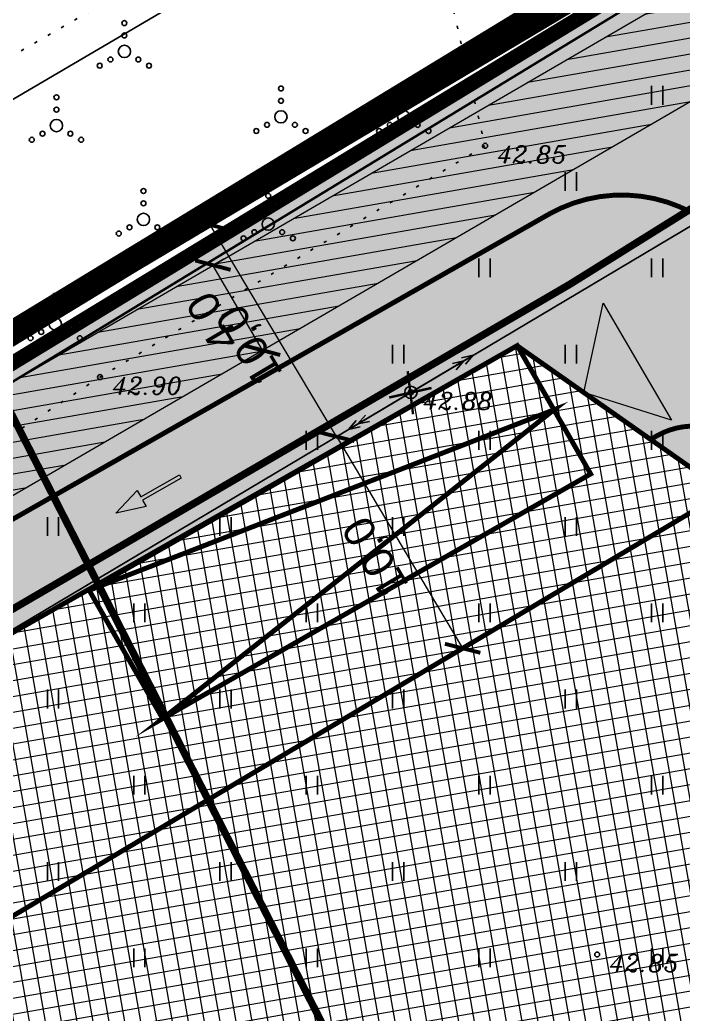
# Model space of a CAD drawing. Header units: metres. Extents: x 751 to 535790, y 161 to 6579518.
# Drawn here: x 535204.66 to 535231.56, y 6578699.21 to 6578739.56 of the extents above; entities that cross this region are included whole.
import ezdxf
from ezdxf.enums import TextEntityAlignment as Align

# ---------------------------------------------------------------- set-up
doc = ezdxf.new("R2010")
doc.units = ezdxf.units.M
for name, pattern in [('13132-geo$0$KATASTRIPIIR', [0.02, 0.01, 0.01]), ('13132-geo$0$KOLVIK', [1.25, 0.25, -1]), ('CENTER', [50.800000000000004, 31.75, -6.35, 6.35, -6.35]), ('CENTERX2', [4, 2.5, -0.5, 0.5, -0.5]), ('HIDDEN', [0.375, 0.25, -0.125])]:
    doc.linetypes.add(name, pattern=pattern)
doc.layers.get('0').update_dxf_attribs({"lineweight": 9})
doc.layers.get('Defpoints').update_dxf_attribs({"lineweight": 9})
for name, color, linetype, lineweight in [('-GEODEESIA', 7, 'Continuous', 9), ('DP_DIM', 7, 'Continuous', 9), ('DP_EH-plan_maapealne_hoonestusala_hatch', 169, 'Continuous', 18), ('DP_EH-plan_maapealne_hoonestusala_joon', 7, 'CENTER', 9), ('DP_KR-olemasolev', 36, 'Continuous', 9), ('DP_KR-olemasolev-ABIJOON', 36, 'Continuous', 9), ('DP_KR-planeeritav', 1, 'Continuous', 9), ('DP_KV-raudtee', 44, 'CENTERX2', 9), ('DP_MUU-juurdepääsud', 7, 'Continuous', 9), ('DP_MUU-likvideeritav_objekt', 1, 'Continuous', 9), ('DP_SERV-tehnovõrgud', 6, 'Continuous', 13), ('DP_T-autoliiklus-planeeritav', 254, 'Continuous', 9), ('DP_T-piirdeaed', 5, 'Continuous', 20), ('DP_T-servajoon', 250, 'Continuous', 9), ('K-T_liikluskorraldus', 7, 'Continuous', 9)]:
    doc.layers.add(name, color=color, linetype=linetype, lineweight=lineweight)
for name, color, linetype in [('13132-geo$0$HALJASTUS', 7, 'Continuous'), ('13132-geo$0$korgus', 7, 'Continuous'), ('13132-geo$0$KPOHULIIN', 7, 'Continuous'), ('13132-geo$0$PIIR', 7, 'Continuous'), ('13132-geo$0$POST', 7, 'Continuous'), ('13132-geo$0$SITRASS', 7, 'Continuous')]:
    doc.layers.add(name, color=color, linetype=linetype)
for name, color, linetype, lineweight, true_color in [('DP_KV-110kV_õhuliin', 7, 'CENTER', 9, 0x852100), ('DP_KV-T-kaitsevöönd', 7, 'CENTERX2', 9, 0x4d5866), ('DP_MA-muru', 7, 'Continuous', 9, 0xe4ff99), ('DP_PL-ala_piir', 7, 'CENTER', 9, 0x4d9984), ('DP_T-kergliiklus_planeeritav', 7, 'Continuous', 9, 0xffffcc)]:
    doc.layers.add(name, color=color, linetype=linetype, lineweight=lineweight, true_color=true_color)
doc.styles.add('13132-geo$0$italic', font='italic.shx')
doc.styles.add('Swis Lt BT', font='swissl.ttf')
doc.linetypes.add('13132-geo$0$EP_OHL', pattern='A,10,[138,mkm.shx,S=1,R=0,X=0,Y=0],1,[138,mkm.shx,S=1,R=0,X=0,Y=0],4,[138,mkm.shx,S=1,R=180,X=0,Y=0],1,[138,mkm.shx,S=1,R=180,X=0,Y=0],15', length=31)
doc.linetypes.add('13132-geo$0$SI_KBL', pattern='A,8,-2,4,[132,mkm.shx,S=0.5,R=0,X=0,Y=0],4,-2', length=20)
doc.linetypes.add('FENCELINE2', pattern='A,0.25,-0.1,[132,ltypeshp.shx,S=0.1,R=0,X=-0.1,Y=0],-0.1,1', length=1.45)
doc.dimstyles.new('DP_M500', dxfattribs={"dimtxt": 1.25, "dimasz": 1.05, "dimexe": 0.5, "dimexo": 0, "dimgap": 0.3, "dimtad": 1, "dimdec": 1, "dimzin": 0, "dimtxsty": 'Swis Lt BT', "dimblk": 'ARCHTICK', "dimcen": 0.09, "dimclrd": 256, "dimclre": 256, "dimclrt": 256, "dimadec": 4, "dimazin": 0, "dimtfac": 1, "dimtdec": 1, "dimtmove": 0, "dimatfit": 2, "dimfxl": 0, "dimtolj": 1, "dimtzin": 0, "dimlwd": -1, "dimlwe": -1, "dimarcsym": 0})

# ---------------------------------------------------------------- blocks, each defined once
blk = doc.blocks.new('13132-geo$0$BEPOST')
at = {"color": 0, "linetype": 'Continuous'}
for radius in [0.5, 0.04670209560345029]:
    blk.add_circle((0, 0), radius, dxfattribs=at)
blk = doc.blocks.new('13132-geo$0$VQSA')
at = {"color": 0, "linetype": 'Continuous'}
for centre, radius in [((0, 2.300000000000004), 0.2), ((0, 1.299999999999997), 0.2), ((0, 0), 0.5), ((-1.13000000000001, -0.6499999999999986), 0.2), ((1.129999999999995, -0.6499999999999986), 0.2), ((-2, -1.149999999999999), 0.2), ((2, -1.149999999999999), 0.2)]:
    blk.add_circle(centre, radius, dxfattribs=at)
blk = doc.blocks.new('13132-geo$0$HEIN')
at = {"color": 0, "linetype": 'Continuous'}
for p, q in [((-0.4550559781346237, 0.7611157096907846), (-0.4550559781346237, -0.7611157096907846)), ((0.4550559781346237, 0.7611157096907846), (0.4550559781346237, -0.7611157096907846))]:
    blk.add_line(p, q, dxfattribs=at)
blk = doc.blocks.new('13132-geo$0$EPSUUN')
at = {"color": 0, "linetype": 'Continuous'}
for p, q in [((0.5, 0), (5.875753362279283, 0)), ((5, 0), (4.09659356730981, -0.2969600742915759)), ((5, 0), (4.097727943351401, 0.3003890879335813)), ((5.875753362279283, 0), (4.972346929589094, -0.2969600742915759)), ((5.875753362279283, 0), (4.973481305630685, 0.3003890879335813))]:
    blk.add_line(p, q, dxfattribs=at)
blk = doc.blocks.new('13132-geo')
at = {"layer": '13132-geo$0$HALJASTUS', "linetype": '13132-geo$0$KOLVIK', "ltscale": 0.5, "flags": 128}
blk.add_lwpolyline([(535219.771, 6578746.982), (535221.6578855669, 6578742.431340944), (535223.525, 6578734.454), (535207.909, 6578725.065), (535185.897, 6578710.647), (535179.274, 6578705.383), (535160.331, 6578706.174), (535155.454, 6578710.255), (535177.037, 6578722.131), (535198.133, 6578734.52), (535219.771, 6578746.982)], dxfattribs=at)
at = {"layer": '13132-geo$0$korgus', "linetype": 'Continuous', "ltscale": 0.5}
for centre in [(535223.525, 6578734.454), (535207.909, 6578725.065), (535220.514, 6578724.446), (535228.071, 6578701.63)]:
    blk.add_circle(centre, 0.1, dxfattribs=at)
at = {"layer": '13132-geo$0$KPOHULIIN', "linetype": '13132-geo$0$EP_OHL', "ltscale": 0.5}
blk.add_lwpolyline([(535306.853, 6578775.833), (535263.56, 6578750.077), (535220.514, 6578724.446), (535168.247, 6578693.318), (535124.842, 6578667.837), (535099.2125398747, 6578652.791169487)], dxfattribs=at)
at = {"layer": '13132-geo$0$PIIR', "linetype": '13132-geo$0$KATASTRIPIIR', "lineweight": 0, "ltscale": 0.5, "flags": 128}
blk.add_lwpolyline([(532578.52, 6577255.16), (532598.8200000001, 6577218.16), (533150.96, 6577538.17), (533539.46, 6577764.43), (533548.1, 6577769.46), (533555.02, 6577773.48), (533732.64, 6577876.68), (533814.89, 6577924.47), (533901.36, 6577974.71), (533987.84, 6578024.95), (534071.05, 6578073.3), (534072.04, 6578071.640000001), (534161.67, 6578123.42), (534245.29, 6578171.73), (534320.1, 6578214.95), (534326.95, 6578219.28), (534536.11, 6578340.71), (534541.46, 6578331.5), (534643.93, 6578390.96), (534799.24, 6578480.5), (534813.04, 6578456.16), (534900.8200000001, 6578505.94), (534945.38, 6578531.21), (534938.38, 6578544.41), (534981.47, 6578570.2), (535035.47, 6578600.49), (535064.34, 6578616.68), (535051.6, 6578638.9), (535116.8200000001, 6578675.75), (535203.59, 6578724.99), (535237.09, 6578745.4), (535262.28, 6578761.78), (535283.29, 6578776.02), (535306.5700000001, 6578793.07), (535332.9400000001, 6578813.49), (535351.11, 6578828.43), (535360.61, 6578814.9), (535433.13, 6578912.93), (535467.5700000001, 6578969.34), (535479, 6578983.11), (535513.98, 6579029.28), (535561.29, 6579092.49), (535630.21, 6579219.02), (535646.75, 6579264.23), (535656.62, 6579295.65), (535665.43, 6579327.15), (535677.58, 6579380.08), (535683, 6579412.43), (535693.2, 6579488.29), (535694.29, 6579496.41), (535651.63, 6579503.54), (535649.85, 6579493.9), (535649.27, 6579490.810000001), (535648.1, 6579477.82), (535641.8, 6579442.63), (535640.7, 6579431.48), (535638.52, 6579422.03), (535636.76, 6579414.4), (535632.03, 6579397.27), (535617.71, 6579332.52), (535608.21, 6579299.92), (535600.93, 6579275.88), (535598.75, 6579273.66), (535591.43, 6579262.16), (535585.25, 6579238.95), (535579.76, 6579218.36), (535567.03, 6579221.08), (535554.91, 6579180.93), (535561.04, 6579179.24), (535539.9, 6579139.71), (535522.83, 6579112.38), (535517.33, 6579115.59), (535509.41, 6579101.97), (535501.84, 6579088.75), (535486.83, 6579062.810000001), (535471.08, 6579035.5), (535454.4400000001, 6579010.96), (535446.09, 6579012.38), (535435.31, 6578993.75), (535416.12, 6578985.34), (535404.56, 6578937.92), (535379.09, 6578914.82), (535348.48, 6578883.94), (535342.36, 6578877.8), (535316.31, 6578855.51), (535236.86, 6578794.12), (535233.29, 6578791.43), (535207.5, 6578777.140000001), (535178.14, 6578760.87), (535156.25, 6578748.73), (535125.02, 6578731.4), (535102.13, 6578716.600000001), (535075.38, 6578701.36), (535028.34, 6578676.42), (535009.5700000001, 6578709.560000001), (535008.99, 6578709.23), (534938.5, 6578670.350000001), (534890.85, 6578643.32), (534875.77, 6578634.78), (534880, 6578627.36), (534684.5, 6578515.96), (534693.24, 6578500.93), (534632.5, 6578466.07), (534631.63, 6578459.560000001), (534515.83, 6578383.58), (534472.35, 6578358.66), (533785.18, 6577967.75), (533782.43, 6577966.18), (533556.42, 6577820.95), (533536.52, 6577809.47), (533532.1900000001, 6577806.97), (533173.58, 6577599.97), (533168.38, 6577596.97), (532991.84, 6577495.07), (532599.52, 6577267.350000001)], close=True, dxfattribs=at)
for points in [[(535203.59, 6578724.99), (535242.98, 6578647.68), (535360.61, 6578814.9), (535351.11, 6578828.43), (535332.9400000001, 6578813.49), (535306.5700000001, 6578793.07), (535283.29, 6578776.02), (535262.28, 6578761.78), (535237.09, 6578745.4), (535203.59, 6578724.99)], [(535187.2323415149, 6578568.321336062), (535218.4392723399, 6578612.745450063), (535242.98, 6578647.68), (535203.5900000003, 6578724.99), (535159.0521327993, 6578699.715774104), (535116.8200000003, 6578675.75), (535185.1699999999, 6578569.6), (535186.55, 6578567.350000001), (535187.2323415149, 6578568.321336062)]]:
    blk.add_lwpolyline(points, dxfattribs=at)
at = {"layer": '13132-geo$0$SITRASS', "linetype": '13132-geo$0$SI_KBL', "ltscale": 0.5, "flags": 128}
blk.add_lwpolyline([(535084.6477669637, 6578669.741755452), (535103.145484077, 6578679.821922979), (535197.1621753777, 6578732.107274285), (535244.8207741844, 6578760.09501438), (535298.155806889, 6578796.48160331), (535308.4427809259, 6578780.209667273), (535318.8049801028, 6578788.508518523), (535327.9068708055, 6578798.259401817), (535349.2916429761, 6578823.258551926), (535364.8207882646, 6578843.7682522), (535376.2812161081, 6578857.630199442), (535391.8966863664, 6578877.197052667)], dxfattribs=at)
at = {"layer": '13132-geo$0$HALJASTUS', "ltscale": 0.5, "xscale": 0.5, "yscale": 0.5, "zscale": 0.5}
for name, p in [('13132-geo$0$VQSA', (535208.8950869542, 6578738.281176211)), ('13132-geo$0$VQSA', (535215.2451492399, 6578735.627815418)), ('13132-geo$0$HEIN', (535230.500000001, 6578736.500000001)), ('13132-geo$0$HEIN', (535227.0000000012, 6578733)), ('13132-geo$0$VQSA', (535209.668207186, 6578731.466005707)), ('13132-geo$0$HEIN', (535223.5000000007, 6578729.499999998)), ('13132-geo$0$HEIN', (535230.5000000007, 6578729.5)), ('13132-geo$0$HEIN', (535220.0000000009, 6578725.999999999)), ('13132-geo$0$HEIN', (535227.0000000005, 6578726)), ('13132-geo$0$HEIN', (535216.5000000009, 6578722.5)), ('13132-geo$0$HEIN', (535223.5000000008, 6578722.499999999)), ('13132-geo$0$HEIN', (535230.4999999993, 6578722.500000001)), ('13132-geo$0$HEIN', (535206, 6578719.000000001)), ('13132-geo$0$HEIN', (535213.0000000012, 6578719.000000001)), ('13132-geo$0$HEIN', (535220.0000000007, 6578718.999999999)), ('13132-geo$0$HEIN', (535227.0000000002, 6578719)), ('13132-geo$0$HEIN', (535209.5000000007, 6578715.499999999)), ('13132-geo$0$HEIN', (535216.5000000006, 6578715.499999999)), ('13132-geo$0$HEIN', (535223.5000000002, 6578715.500000001)), ('13132-geo$0$HEIN', (535230.5, 6578715.5)), ('13132-geo$0$HEIN', (535206.0000000007, 6578712)), ('13132-geo$0$HEIN', (535213.0000000003, 6578712)), ('13132-geo$0$HEIN', (535220, 6578712)), ('13132-geo$0$HEIN', (535227.0000000009, 6578711.999999999)), ('13132-geo$0$HEIN', (535209.5000000006, 6578708.5)), ('13132-geo$0$HEIN', (535216.5, 6578708.500000001)), ('13132-geo$0$HEIN', (535223.5000000008, 6578708.500000001)), ('13132-geo$0$HEIN', (535230.5000000003, 6578708.5)), ('13132-geo$0$HEIN', (535206.0000000008, 6578705)), ('13132-geo$0$HEIN', (535213, 6578705.000000001)), ('13132-geo$0$HEIN', (535220.0000000001, 6578705)), ('13132-geo$0$HEIN', (535227.0000000008, 6578705.000000001)), ('13132-geo$0$HEIN', (535209.5000000003, 6578701.5)), ('13132-geo$0$HEIN', (535216.5000000005, 6578701.5)), ('13132-geo$0$HEIN', (535223.5000000002, 6578701.499999999)), ('13132-geo$0$HEIN', (535230.5000000002, 6578701.5))]:
    blk.add_blockref(name, p, dxfattribs=at)
at = {"layer": '13132-geo$0$HALJASTUS', "linetype": 'Continuous', "ltscale": 0.5, "xscale": 0.5, "yscale": 0.5, "zscale": 0.5}
for p in [(535220.227058049, 6578735.625424784), (535206.1402582771, 6578735.271021576), (535214.7298045275, 6578731.272471166), (535206.0895857586, 6578727.221001217)]:
    blk.add_blockref('13132-geo$0$VQSA', p, dxfattribs=at)
at = {"layer": '13132-geo$0$KPOHULIIN', "ltscale": 0.5, "xscale": 0.5, "yscale": 0.5, "zscale": 0.5}
for rotation in [30.76014111973512, 210.7762273545049]:
    blk.add_blockref('13132-geo$0$EPSUUN', (535220.514, 6578724.446), dxfattribs=dict(at, rotation=rotation))
at = {"layer": '13132-geo$0$POST', "linetype": 'Continuous', "ltscale": 0.5, "xscale": 0.5, "yscale": 0.5, "zscale": 0.5}
blk.add_blockref('13132-geo$0$BEPOST', (535220.514, 6578724.446), dxfattribs=at)
at = {"layer": '13132-geo$0$korgus', "linetype": 'Continuous', "ltscale": 0.5, "style": '13132-geo$0$italic'}
for s, p in [(' 42.85', (535223.525, 6578734.454)), (' 42.90', (535207.909, 6578725.065)), (' 42.88', (535220.514, 6578724.446)), (' 42.85', (535228.071, 6578701.63))]:
    blk.add_text(s, height=0.7, dxfattribs=at).set_placement(p, align=Align.TOP_LEFT)
blk = doc.blocks.new('*U48')
at = {"layer": 'DP_MUU-juurdepääsud', "ltscale": 0.5}
h = blk.add_hatch(color=5, dxfattribs=at)
h.dxf.hatch_style = 1
h.paths.add_polyline_path([(3.545092572376793, -1.115714413852801), (0, 0), (0.7738019322520521, 3.635069541238928)])
at = {"layer": 'DP_MUU-juurdepääsud', "color": 5, "ltscale": 0.5, "flags": 128}
blk.add_lwpolyline([(3.545092572376793, -1.115714413852801), (0, 0), (0.7738019322520521, 3.635069541238928)], close=True, dxfattribs=at)
blk = doc.blocks.new('*U59')
at = {"layer": 'K-T_liikluskorraldus'}
blk.add_hatch(color=256, dxfattribs=at).paths.add_polyline_path([(1.131001790023281, 1.235499878966054), (-0.1966995724915986, 2.450904787687328), (-0.3992670572653765, 2.229621227282494), (-1.031191942907669, 3.316495616894382), (0.10715165468872, 2.782830128316049), (-0.09541583008505783, 2.561546567911214), (1.232285532429822, 1.346141659189939)])
blk.add_lwpolyline([(1.131001790023281, 1.235499878966054), (-0.1966995724915991, 2.450904787687328), (-0.3992670572653769, 2.229621227282493), (-1.031191942907669, 3.316495616894382), (0.1071516546887198, 2.782830128316049), (-0.09541583008505816, 2.561546567911213), (1.232285532429822, 1.346141659189939)], close=True, dxfattribs=at)
blk = doc.blocks.new('_ArchTick')
at = {"color": 0, "linetype": 'ByBlock', "const_width": 0.15}
blk.add_lwpolyline([(-0.5, -0.5), (0.5, 0.5)], dxfattribs=at)
blk = doc.blocks.new('*D65')
at = {"layer": 'Defpoints', "color": 0, "linetype": 'Continuous', "ltscale": 0.25, "transparency": 16777216}
for p in [(535217.4971458665, 6578722.649290118), (535222.6140101571, 6578714.057567366), (535222.6140101594, 6578714.057567367)]:
    blk.add_point(p, dxfattribs=at)
at = {"layer": 'DP_KV-110kV_õhuliin', "linetype": 'ByBlock', "ltscale": 0.25, "transparency": 16777216}
for p, q in [((535217.497145866, 6578722.649290118), (535217.9267320051, 6578722.905133334)), ((535217.4971458674, 6578722.649290119), (535222.6140101585, 6578714.057567367)), ((535222.6140101566, 6578714.057567366), (535223.0435962961, 6578714.313410582))]:
    blk.add_line(p, q, dxfattribs=at)
at = {"layer": 'DP_KV-110kV_õhuliin', "linetype": 'Continuous', "ltscale": 0.25, "transparency": 16777216, "xscale": 1.05, "yscale": 1.05, "zscale": 1.05}
for p, rotation in [((535217.4971458674, 6578722.649290119), 120.7762273617868), ((535222.6140101585, 6578714.057567367), 300.7762273617868)]:
    blk.add_blockref('_ArchTick', p, dxfattribs=dict(at, rotation=rotation))
at = {"layer": 'DP_KV-110kV_õhuliin', "linetype": 'Continuous', "ltscale": 0.25, "transparency": 16777216, "insert": (535219.1569468076, 6578717.818242256), "char_height": 1.25, "attachment_point": 5, "rotation": 120.77622736178678, "style": 'Swis Lt BT'}
blk.add_mtext('\\A1;10,0', dxfattribs=at)
blk = doc.blocks.new('*D66')
at = {"layer": 'Defpoints', "color": 0, "linetype": 'Continuous', "ltscale": 0.25, "transparency": 16777216}
for p in [(535212.3802815811, 6578731.241012873), (535212.3802815834, 6578731.241012875), (535217.4971458698, 6578722.649290119)]:
    blk.add_point(p, dxfattribs=at)
at = {"layer": 'DP_KV-110kV_õhuliin', "linetype": 'ByBlock', "ltscale": 0.25, "transparency": 16777216}
for p, q in [((535212.3802815774, 6578731.241012875), (535212.8098677173, 6578731.496856091)), ((535217.4971458688, 6578722.649290121), (535212.3802815797, 6578731.241012876)), ((535217.4971458665, 6578722.64929012), (535217.9267320065, 6578722.905133336))]:
    blk.add_line(p, q, dxfattribs=at)
at = {"layer": 'DP_KV-110kV_õhuliin', "linetype": 'Continuous', "ltscale": 0.25, "transparency": 16777216, "xscale": 1.05, "yscale": 1.05, "zscale": 1.05}
for p, rotation in [((535212.3802815797, 6578731.241012876), 120.7762273433987), ((535217.4971458688, 6578722.649290121), 300.7762273433987)]:
    blk.add_blockref('_ArchTick', p, dxfattribs=dict(at, rotation=rotation))
at = {"layer": 'DP_KV-110kV_õhuliin', "linetype": 'Continuous', "ltscale": 0.25, "transparency": 16777216, "insert": (535214.0400825213, 6578726.40996501), "char_height": 1.25, "attachment_point": 5, "rotation": 120.77622734339873, "style": 'Swis Lt BT'}
blk.add_mtext('\\A1;10,0', dxfattribs=at)
blk = doc.blocks.new('likv_rist')
at = {"layer": 'DP_MUU-likvideeritav_objekt', "linetype": 'Continuous', "const_width": 0.1, "flags": 128}
for points in [[(-0.6512705965069714, 0.5906005661276469), (0.6512816451362, -0.5906018272948538)], [(0.6512816451362005, 0.5906005661276469), (-0.6512705965069712, -0.590601827294854)]]:
    blk.add_lwpolyline(points, dxfattribs=at)
blk = doc.blocks.new('*D80')
at = {"layer": 'Defpoints', "color": 0, "ltscale": 0.5, "transparency": 16777216}
for p in [(535212.4875994101, 6578729.608772201), (535212.487599411, 6578729.608772202), (535214.4990029298, 6578726.151279485)]:
    blk.add_point(p, dxfattribs=at)
at = {"layer": 'DP_DIM', "linetype": 'ByBlock', "ltscale": 0.5, "transparency": 16777216}
for p, q in [((535212.4875994083, 6578729.608772201), (535212.9197859988, 6578729.860197641)), ((535214.4990029293, 6578726.151279486), (535212.4875994097, 6578729.608772201)), ((535214.4990029274, 6578726.151279485), (535214.9311895184, 6578726.402704925))]:
    blk.add_line(p, q, dxfattribs=at)
at = {"layer": 'DP_DIM', "ltscale": 0.5, "transparency": 16777216, "xscale": 1.05, "yscale": 1.05, "zscale": 1.05}
for p, rotation in [((535212.4875994097, 6578729.608772201), 120.1887926161335), ((535214.4990029293, 6578726.151279486), 300.1887926161335)]:
    blk.add_blockref('_ArchTick', p, dxfattribs=dict(at, rotation=rotation))
at = {"layer": 'DP_DIM', "ltscale": 0.5, "transparency": 16777216, "insert": (535212.5892302012, 6578727.354080692), "char_height": 1.25, "attachment_point": 5, "rotation": 120.18879261613348, "style": 'Swis Lt BT'}
blk.add_mtext('\\A1;4,0', dxfattribs=at)

msp = doc.modelspace()

# ---------------------------------------------------------------- hatches: boundary and pattern name
at = {"layer": 'DP_EH-plan_maapealne_hoonestusala_hatch'}
h = msp.add_hatch(dxfattribs=at)
h.set_pattern_fill('ANSI37', color=256, scale=0.2)
h.set_pattern_definition([(99.91169662710625, (535297.8199622328, 6578828.354832247), (-0.6255221215853526, -0.1093026779514542), []), (189.9116966271063, (535297.8199622328, 6578828.354832247), (0.1093026779514542, -0.6255221215853526), [])])
h.paths.add_polyline_path([(535125.4315629528, 6578669.755255609), (535168.3831728345, 6578603.056149936), (535245.0206472167, 6578712.152168309), (535224.8225238628, 6578726.338490419)])
at = {"layer": 'DP_MA-muru', "ltscale": 0.5}
h = msp.add_hatch(color=256, dxfattribs=at)
h.dxf.hatch_style = 1
edge = h.paths.add_edge_path()
edge.add_line((535116.8200000001, 6578675.75), (535159.0521327993, 6578699.715774104))
edge.add_line((535159.0521327993, 6578699.715774104), (535203.5900000003, 6578724.99))
edge.add_line((535203.5900000003, 6578724.99), (535237.09, 6578745.4))
edge.add_line((535237.09, 6578745.4), (535259.5132059165, 6578759.980869905))
edge.add_line((535259.5132059165, 6578759.980869905), (535244.4874273131, 6578738.59116947))
edge.add_arc((535236.3046427219, 6578744.33938974), 9.99999999722399, 299.53981270762876, 324.91283039461297, ccw=False)
edge.add_line((535241.2349249105, 6578735.639256553), (535239.3998764307, 6578734.599352146))
edge.add_line((535239.3998764307, 6578734.599352146), (535236.7595234504, 6578738.998181861))
edge.add_line((535236.7595234504, 6578738.998181861), (535234.1421345486, 6578737.427120685))
edge.add_line((535234.1421345486, 6578737.427120685), (535236.7431574375, 6578733.093814928))
edge.add_line((535236.7431574375, 6578733.093814928), (535234.6942116531, 6578731.932696968))
edge.add_arc((535233.1002232744, 6578734.745499699), 3.233057091225374, 240.4601873101534, 299.5398126880517, ccw=False)
edge.add_arc((535229.0630264725, 6578726.481342931), 5.97382023803755, 65.85885161138108, 119.7126885168477)
edge.add_line((535226.1020963765, 6578731.669735862), (535119.7813375802, 6578671.141369849))
edge.add_line((535119.7813375802, 6578671.141369849), (535116.8200000001, 6578675.75))
at = {"layer": 'DP_SERV-tehnovõrgud'}
h = msp.add_hatch(dxfattribs=at)
h.set_pattern_fill('ANSI31', color=256, scale=0.2, angle=90)
h.set_pattern_definition([(189.9116966271063, (535297.8199622328, 6578828.354832247), (0.1093026779514542, -0.6255221215853526), [])])
h.paths.add_polyline_path([(535119.306757152, 6578671.887977007), (535121.8380453199, 6578673.307350497), (535129.3114621189, 6578681.220882769), (535232.5705664332, 6578741.292079691), (535281.373625339, 6578773.439792072), (535284.8922281491, 6578770.967727825), (535234.6780945892, 6578737.890507679), (535131.8226257121, 6578678.054126506), (535124.3269648581, 6578670.117040209), (535121.476308094, 6578668.518586626)])
at = {"layer": 'DP_T-autoliiklus-planeeritav', "ltscale": 0.5}
h = msp.add_hatch(color=256, dxfattribs=at)
h.dxf.hatch_style = 1
edge = h.paths.add_edge_path()
edge.add_arc((535180.6726351556, 6578587.596359774), 0.4999999997778095, 216.9906885342797, 331.291793923985)
edge.add_arc((535188.1277927674, 6578583.513392244), 7.999999934130241, 151.2917935793559, 213.1093702755085)
edge.add_line((535181.4267576652, 6578579.143480632), (535165.009526242, 6578600.909938397))
edge.add_line((535165.009526242, 6578600.909938397), (535119.790934896, 6578671.136031614))
edge.add_line((535119.790934896, 6578671.136031614), (535226.1020967624, 6578731.669736082))
edge.add_arc((535229.0629260789, 6578726.483406128), 5.971978619086364, 65.84987696949293, 119.72165888485799, ccw=False)
edge.add_arc((535233.1002232741, 6578734.745499701), 3.233057093024807, 240.4601873561044, 299.5398126771618)
edge.add_line((535234.6942116531, 6578731.932696968), (535233.7277141234, 6578722.531666887))
edge.add_arc((535231.9893969522, 6578720.037479923), 3.040183415290187, 55.12553070643716, 124.9724200091053)
edge.add_line((535230.2468183548, 6578722.528691482), (535224.8225238628, 6578726.338490419))
edge.add_line((535224.8225238628, 6578726.338490419), (535125.4315629532, 6578669.755255609))
edge.add_line((535125.4315629532, 6578669.755255609), (535168.3831728338, 6578603.056149937))
edge.add_line((535168.3831728338, 6578603.056149937), (535180.2732685038, 6578587.295517162))
at = {"layer": 'DP_T-kergliiklus_planeeritav', "ltscale": 0.5}
h = msp.add_hatch(color=256, dxfattribs=at)
h.dxf.hatch_style = 1
edge = h.paths.add_edge_path()
edge.add_arc((535231.9893969523, 6578720.037479921), 3.040183416756943, 55.12553072830872, 124.97241998898451, ccw=False)
edge.add_line((535233.7277141234, 6578722.531666887), (535258.7715681776, 6578704.93421388))
edge.add_arc((535257.0463524994, 6578702.478969382), 3.000765682016607, -35.07187520624058, 54.90560899829751, ccw=False)
edge.add_line((535259.5022747731, 6578700.754718686), (535259.236463237, 6578700.376327037))
edge.add_line((535259.236463237, 6578700.376327037), (535255.1522647147, 6578703.260676173))
edge.add_line((535255.1522647147, 6578703.260676173), (535232.1495016307, 6578670.515470457))
edge.add_line((535232.1495016307, 6578670.515470457), (535246.0545581146, 6578660.747484188))
edge.add_line((535246.0545581146, 6578660.747484188), (535243.1768746238, 6578656.658602092))
edge.add_line((535243.1768746238, 6578656.658602092), (535229.2754115869, 6578666.429780796))
edge.add_line((535229.2754115869, 6578666.429780796), (535204.8402662969, 6578631.650888818))
edge.add_line((535204.8402662969, 6578631.650888818), (535218.7469384545, 6578621.881767573))
edge.add_line((535218.7469384545, 6578621.881767573), (535215.8725827022, 6578617.790547815))
edge.add_line((535215.8725827022, 6578617.790547815), (535201.9658597024, 6578627.559704779))
edge.add_line((535201.9658597024, 6578627.559704779), (535178.9734481825, 6578594.834276422))
edge.add_line((535178.9734481825, 6578594.834276422), (535182.2451202396, 6578592.535647067))
edge.add_arc((535181.0953576049, 6578590.899173455), 1.999999999645992, -35.08716966123461, 54.90867879348008, ccw=False)
edge.add_line((535182.7319145229, 6578589.749529399), (535181.1111738432, 6578587.356185215))
edge.add_arc((535180.6726351562, 6578587.596359772), 0.499999997825409, 216.9908686920967, 331.2917941727548, ccw=False)
edge.add_line((535180.273269452, 6578587.295515905), (535168.3831728338, 6578603.056149937))
edge.add_line((535168.3831728338, 6578603.056149937), (535183.8390106559, 6578625.058054104))
edge.add_line((535183.8390106559, 6578625.058054104), (535245.0206472167, 6578712.152168309))
edge.add_line((535245.0206472167, 6578712.152168309), (535230.2468183549, 6578722.528691482))
edge = h.paths.add_edge_path(flags=16)
edge.add_arc((535226.4270600658, 6578676.98522815), 2.000000000308593, 144.9128303663486, 234.9128303676794)
edge.add_line((535225.2774160109, 6578675.348671232), (535227.6869773727, 6578673.656009117))
edge.add_arc((535228.8366214273, 6578675.292566036), 2.000000000125946, 234.9128303912029, 324.9128303958489)
edge.add_line((535230.4731783462, 6578674.142921981), (535251.1736300384, 6578703.610710102))
edge.add_arc((535249.5370730857, 6578704.760354166), 2.00000003322844, 324.9128307353938, 414.9097218411027)
edge.add_line((535250.6868059483, 6578706.396848736), (535248.2778134261, 6578708.089822035))
edge.add_arc((535247.1561968749, 6578706.291169683), 2.119710822412793, 58.05286392747162, 141.7614789216079)
edge.add_line((535245.4912891983, 6578707.603136298), (535224.7905031474, 6578678.134872206))
edge = h.paths.add_edge_path(flags=16)
edge.add_arc((535221.2536618228, 6578669.620722011), 1.999999999631538, 54.91283036495034, 144.9128303548463)
edge.add_line((535219.6171049051, 6578670.770366066), (535197.4864568458, 6578639.266645389))
edge.add_arc((535199.1230137642, 6578638.117001333), 2.000000000308593, 144.9128303663486, 234.9128303649503)
edge.add_line((535197.9733697091, 6578636.480444415), (535200.3829310631, 6578634.787782306))
edge.add_arc((535201.5325751182, 6578636.424339224), 1.999999999698456, 234.9128303622213, 324.9128303586804)
edge.add_line((535203.1691320362, 6578635.274695168), (535225.2997801022, 6578666.778415842))
edge.add_arc((535223.6632231842, 6578667.928059897), 2.000000000022812, 324.9128303605975, 414.9128303993899)
edge.add_line((535224.8128672384, 6578669.564616816), (535222.4033058778, 6578671.257278929))
edge = h.paths.add_edge_path(flags=16)
edge.add_arc((535193.9496155223, 6578630.752495195), 1.999999999230029, 54.91283038132436, 144.9128304157639)
edge.add_line((535192.3130586036, 6578631.902139248), (535173.6529309301, 6578605.338820872))
edge.add_arc((535176.0983440726, 6578603.614283121), 2.992336192816889, 144.8080024463759, 216.0635861652005)
edge.add_line((535173.6794466827, 6578601.85274649), (535175.0884921403, 6578599.91042325))
edge.add_arc((535176.7073718909, 6578601.084828782), 2.000000000102002, 215.9587582365715, 324.9128302996798)
edge.add_line((535178.3439288079, 6578599.935184725), (535197.9957338005, 6578627.910189025))
edge.add_arc((535196.3591768829, 6578629.059833081), 1.999999999641772, 324.9128303529292, 414.9128303993899)
edge.add_line((535197.5088209371, 6578630.696389999), (535195.0992595766, 6578632.389052113))

# ---------------------------------------------------------------- linework, layer by layer
at = {"layer": 'DP_EH-plan_maapealne_hoonestusala_joon', "ltscale": 0.1, "const_width": 0.2}
msp.add_lwpolyline([(535125.4315629532, 6578669.755255609), (535125.4315629528, 6578669.755255609), (535125.4315629528, 6578669.755255609), (535168.3831728345, 6578603.056149936), (535245.0206472167, 6578712.152168309), (535224.8225238628, 6578726.338490419), (535125.4315629532, 6578669.755255609)], dxfattribs=at)
at = {"layer": 'DP_KR-olemasolev', "ltscale": 0.5, "const_width": 0.3, "flags": 128}
for points in [[(534541.46, 6578331.5), (534643.93, 6578390.96), (534799.24, 6578480.5), (534813.04, 6578456.16), (534900.8200000001, 6578505.94), (534945.38, 6578531.21), (534938.38, 6578544.41), (534981.47, 6578570.2), (535035.47, 6578600.49), (535064.34, 6578616.68), (535051.6, 6578638.9), (535116.8200000001, 6578675.75), (535203.59, 6578724.99), (535237.09, 6578745.4), (535262.28, 6578761.78), (535283.29, 6578776.02), (535306.5700000001, 6578793.07), (535332.9400000001, 6578813.49), (535351.11, 6578828.43), (535360.61, 6578814.9), (535433.13, 6578912.93), (535467.5700000001, 6578969.34)], [(535203.59, 6578724.99), (535242.98, 6578647.68), (535360.61, 6578814.9), (535351.11, 6578828.43), (535332.9400000001, 6578813.49), (535306.5700000001, 6578793.07), (535283.29, 6578776.02), (535262.28, 6578761.78), (535237.09, 6578745.4), (535203.59, 6578724.99)], [(535187.2323415149, 6578568.321336062), (535218.4392723399, 6578612.745450063), (535242.98, 6578647.68), (535203.5900000003, 6578724.99), (535159.0521327993, 6578699.715774104), (535116.8200000003, 6578675.75), (535185.1699999999, 6578569.6), (535186.55, 6578567.350000001), (535187.2323415149, 6578568.321336062)]]:
    msp.add_lwpolyline(points, dxfattribs=at)
at = {"layer": 'DP_KR-olemasolev-ABIJOON', "ltscale": 0.5, "const_width": 0.3, "flags": 128}
msp.add_lwpolyline([(535203.4378872535, 6578725.248618223), (535158.9040689698, 6578699.976689995), (535116.3960081481, 6578675.854333019), (535184.9159869364, 6578569.440349868), (535186.5330053255, 6578566.803906843), (535187.4778250527, 6578568.148889453), (535218.6847558777, 6578612.573003454), (535243.3292768316, 6578647.655306631), (535360.976677914, 6578814.899840315), (535351.1695062658, 6578828.867317409), (535332.7528546707, 6578813.724511971), (535306.3894987991, 6578793.309656951), (535283.117155055, 6578776.265264303), (535262.1140565363, 6578762.029941937), (535236.9301502927, 6578745.653904451), (535203.4378872535, 6578725.248618223)], dxfattribs=at)
at = {"layer": 'DP_KR-planeeritav', "ltscale": 0.5, "const_width": 0.3, "flags": 128}
msp.add_lwpolyline([(535280.4477787706, 6578774.093620643), (535310.6920489037, 6578752.76924161), (535183.663436626, 6578571.939746922), (535116.8200000003, 6578675.75), (535159.0521327993, 6578699.715774104), (535203.5900000003, 6578724.99), (535237.09, 6578745.4), (535262.28, 6578761.78), (535280.4477787706, 6578774.093620643)], close=True, dxfattribs=at)
at = {"layer": 'DP_KV-110kV_õhuliin', "ltscale": 0.25, "const_width": 0.2, "flags": 128}
msp.add_lwpolyline([(535104.2751591245, 6578644.167371812), (535129.9046192497, 6578659.213202326), (535173.3367923028, 6578684.710154326), (535225.6308642895, 6578715.854277248), (535268.6760737725, 6578741.484806499), (535309.2438336224, 6578765.613041302), (535311.9808298643, 6578767.247817364, 0.4142135622914223), (535315.4381826381, 6578780.960829861), (535315.4381826374, 6578780.960829863, 0.4142135623696916), (535301.7251701384, 6578784.418182637), (535299.0041663775, 6578782.792958697), (535258.4439262276, 6578758.669193501), (535215.3971357105, 6578733.037722752), (535163.1572076972, 6578701.925845674), (535119.7793807501, 6578676.460797675), (535094.1499206249, 6578661.414967162)], format="xyb", dxfattribs=at)
at = {"layer": 'DP_KV-raudtee', "ltscale": 1.5, "const_width": 0.3, "flags": 128}
msp.add_lwpolyline([(535094.6658582974, 6578653.325431379), (535113.4716273008, 6578663.947427496), (535145.8150593676, 6578682.236326729), (535187.0811768788, 6578705.567508305), (535226.9628100799, 6578728.831794338), (535252.3534890427, 6578744.67384094), (535270.9382317314, 6578756.896956658), (535300.1497370834, 6578777.304882173), (535324.9389347058, 6578795.927217473), (535344.4335173984, 6578811.536389066), (535374.8400944227, 6578837.581039759), (535388.3527587906, 6578849.868950685), (535394.945041221, 6578856.021608388), (535403.8365315984, 6578864.542594183)], dxfattribs=at)
at = {"layer": 'DP_KV-T-kaitsevöönd', "const_width": 0.3, "flags": 128}
msp.add_lwpolyline([(535350.4969522347, 6578859.897392928), (535244.8617961896, 6578711.813841177, 0.002058203386983617), (535197.061337359, 6578644.218430387), (535141.3519395397, 6578564.605249526)], format="xyb", dxfattribs=at)
at = {"layer": 'DP_MA-muru', "ltscale": 0.5, "flags": 128}
msp.add_lwpolyline([(535116.8200000001, 6578675.75), (535159.0521327993, 6578699.715774104), (535203.5900000003, 6578724.99), (535237.09, 6578745.4), (535259.5132059165, 6578759.980869905), (535244.4874273131, 6578738.59116947, -0.1111652251316354), (535241.2349249105, 6578735.639256553), (535239.3998764307, 6578734.599352146), (535236.7595234504, 6578738.998181861), (535234.1421345486, 6578737.427120685), (535236.7431574375, 6578733.093814928), (535234.6942116531, 6578731.932696968, -0.2636495760287151), (535231.5062348957, 6578731.932696968, 0.2394043465316464), (535226.1020963765, 6578731.669735862), (535119.7813375802, 6578671.141369849)], format="xyb", close=True, dxfattribs=at)
at = {"layer": 'DP_PL-ala_piir', "ltscale": 0.1, "const_width": 1}
msp.add_lwpolyline([(535115.1240325911, 6578676.167332076), (535202.9815490644, 6578726.024472921), (535236.4506011712, 6578746.415617802), (535261.6162261453, 6578762.779767746), (535282.5986202202, 6578777.001057209), (535305.8479951962, 6578794.028627799), (535332.1914186825, 6578814.428047882), (535351.3480250628, 6578830.179269639), (535362.0767116564, 6578814.899361259), (535243.9614873927, 6578646.989578028), (535186.4820213014, 6578565.165627368), (535184.153947746, 6578568.96139947)], close=True, dxfattribs=at)
at = {"layer": 'DP_SERV-tehnovõrgud', "ltscale": 0.5, "flags": 128}
msp.add_lwpolyline([(535119.306757152, 6578671.887977007), (535121.8380453199, 6578673.307350497), (535129.3114621189, 6578681.220882769), (535232.5705664332, 6578741.292079691), (535281.373625339, 6578773.439792072), (535284.8922281491, 6578770.967727825), (535234.6780945892, 6578737.890507679), (535131.8226257121, 6578678.054126506), (535124.3269648581, 6578670.117040209), (535121.476308094, 6578668.518586626)], close=True, dxfattribs=at)
at = {"layer": 'DP_T-autoliiklus-planeeritav', "ltscale": 0.5, "flags": 128}
msp.add_lwpolyline([(535180.2732685038, 6578587.295517162, 0.5446580512735941), (535181.1111738432, 6578587.356185215, 0.2764675439128094), (535181.4267576652, 6578579.143480632), (535165.009526242, 6578600.909938397), (535119.790934896, 6578671.136031614), (535226.1020967624, 6578731.669736082, -0.2394871356743656), (535231.5062348967, 6578731.932696967, 0.2636495757344885), (535234.6942116531, 6578731.932696968), (535233.7277141234, 6578722.531666887, 0.3145644567991606), (535230.2468183548, 6578722.528691482), (535224.8225238628, 6578726.338490419), (535125.4315629532, 6578669.755255609), (535168.3831728338, 6578603.056149937)], format="xyb", close=True, dxfattribs=at)
at = {"layer": 'DP_T-kergliiklus_planeeritav', "ltscale": 0.5, "flags": 128}
msp.add_lwpolyline([(535230.2468183549, 6578722.528691482, -0.3145644565977935), (535233.7277141234, 6578722.531666887), (535258.7715681776, 6578704.93421388, -0.4140984674052131), (535259.5022747731, 6578700.754718686), (535259.236463237, 6578700.376327037), (535255.1522647147, 6578703.260676173), (535232.1495016307, 6578670.515470457), (535246.0545581146, 6578660.747484188), (535243.1768746238, 6578656.658602092), (535229.2754115869, 6578666.429780796), (535204.8402662969, 6578631.650888818), (535218.7469384545, 6578621.881767573), (535215.8725827022, 6578617.790547815), (535201.9658597024, 6578627.559704779), (535178.9734481825, 6578594.834276422), (535182.2451202396, 6578592.535647067, -0.4141923400162183), (535182.7319145229, 6578589.749529399), (535181.1111738432, 6578587.356185215, -0.5446570315591249), (535180.273269452, 6578587.295515905), (535168.3831728338, 6578603.056149937), (535183.8390106559, 6578625.058054104), (535245.0206472167, 6578712.152168309)], format="xyb", close=True, dxfattribs=at)
at = {"layer": 'DP_T-piirdeaed', "linetype": 'FENCELINE2', "ltscale": 3, "const_width": 0.1}
msp.add_lwpolyline([(535117.0667730494, 6578675.315140181), (535159.2989058485, 6578699.280914285), (535203.8435212242, 6578724.558969617), (535237.3564161785, 6578744.976825916), (535262.5565724492, 6578761.363430113), (535280.7283021638, 6578773.679729804), (535283.5780748499, 6578775.611226121), (535306.8708353358, 6578792.67057175), (535333.2519088824, 6578813.099146716), (535351.4275555182, 6578828.043789574)], dxfattribs=at)
at = {"layer": 'DP_T-servajoon', "const_width": 0.2}
for points in [[(535119.7813375802, 6578671.141369849), (535226.1020963765, 6578731.669735862, -0.2350305746894026), (535231.4392136255, 6578731.968166253), (535231.4392136255, 6578731.968166253, 0.2482982719226388), (535234.6942116674, 6578731.932696976), (535236.7431574375, 6578733.093814928), (535236.236882784, 6578733.937268816)], [(535235.4133672717, 6578668.222678997), (535232.1495016307, 6578670.515470457), (535255.1522647147, 6578703.260676173), (535259.236463237, 6578700.376327037), (535259.5022747731, 6578700.754718686, 0.4142548306654732), (535258.7715681776, 6578704.93421388), (535233.7277141234, 6578722.531666887, 0.3145644568868616), (535230.2468183549, 6578722.528691482)]]:
    msp.add_lwpolyline(points, format="xyb", dxfattribs=at)
at = {"layer": 'DP_T-servajoon', "linetype": 'HIDDEN', "ltscale": 5, "const_width": 0.2}
msp.add_lwpolyline([(535210.4463340502, 6578711.204988115), (535207.4676879984, 6578716.41341088), (535224.8290972143, 6578726.342231053), (535227.807743266, 6578721.133808288), (535210.4463340502, 6578711.204988115), (535226.3184202396, 6578723.738019669), (535207.4676879984, 6578716.41341088)], dxfattribs=at)

# ---------------------------------------------------------------- block references
at = {"layer": '-GEODEESIA', "ltscale": 0.5}
msp.add_blockref('13132-geo', (0, 0), dxfattribs=at)
at = {"layer": 'DP_MUU-juurdepääsud'}
msp.add_blockref('*U48', (535227.5346711088, 6578724.43359095), dxfattribs=at)
at = {"layer": 'DP_MUU-likvideeritav_objekt', "ltscale": 0.5, "rotation": 54.91169662710626}
msp.add_blockref('likv_rist', (535220.4943085172, 6578724.431044744), dxfattribs=at)
at = {"layer": 'K-T_liikluskorraldus', "ltscale": 0.5, "rotation": 72.1244634613202}
msp.add_blockref('*U59', (535212.0276200636, 6578719.510099446), dxfattribs=at)

# ---------------------------------------------------------------- dimensions: what is measured, and where the dimension line sits
at = {"layer": 'DP_DIM', "ltscale": 0.5}
dim = msp.add_aligned_dim(p1=(535214.4990029302, 6578726.151279484), p2=(535212.4875994102, 6578729.608772201), distance=-1.172700380801072e-09, dimstyle='DP_M500', override={"dimfxl": 0.5}, dxfattribs=at)
dim.commit()
dim.dimension.update_dxf_attribs({"geometry": '*D80', "text_midpoint": (535212.5892302012, 6578727.354080692)})
at = {"layer": 'DP_KV-110kV_õhuliin', "linetype": 'Continuous', "ltscale": 0.25}
for p1, p2, distance, picture, middle in [((535217.4971458694, 6578722.649290119), (535212.3802815801, 6578731.241012873), -3.753672927412604e-09, '*D66', (535214.0400825213, 6578726.40996501)), ((535217.4971458663, 6578722.649290118), (535222.6140101572, 6578714.057567367), 1.900395574218288e-09, '*D65', (535219.1569468076, 6578717.818242256))]:
    dim = msp.add_aligned_dim(p1=p1, p2=p2, distance=distance, dimstyle='DP_M500', override={"dimfxl": 0.5}, dxfattribs=at)
    dim.commit()
    dim.dimension.update_dxf_attribs({"geometry": picture, "text_midpoint": middle})

doc.saveas('drawing.dxf')
